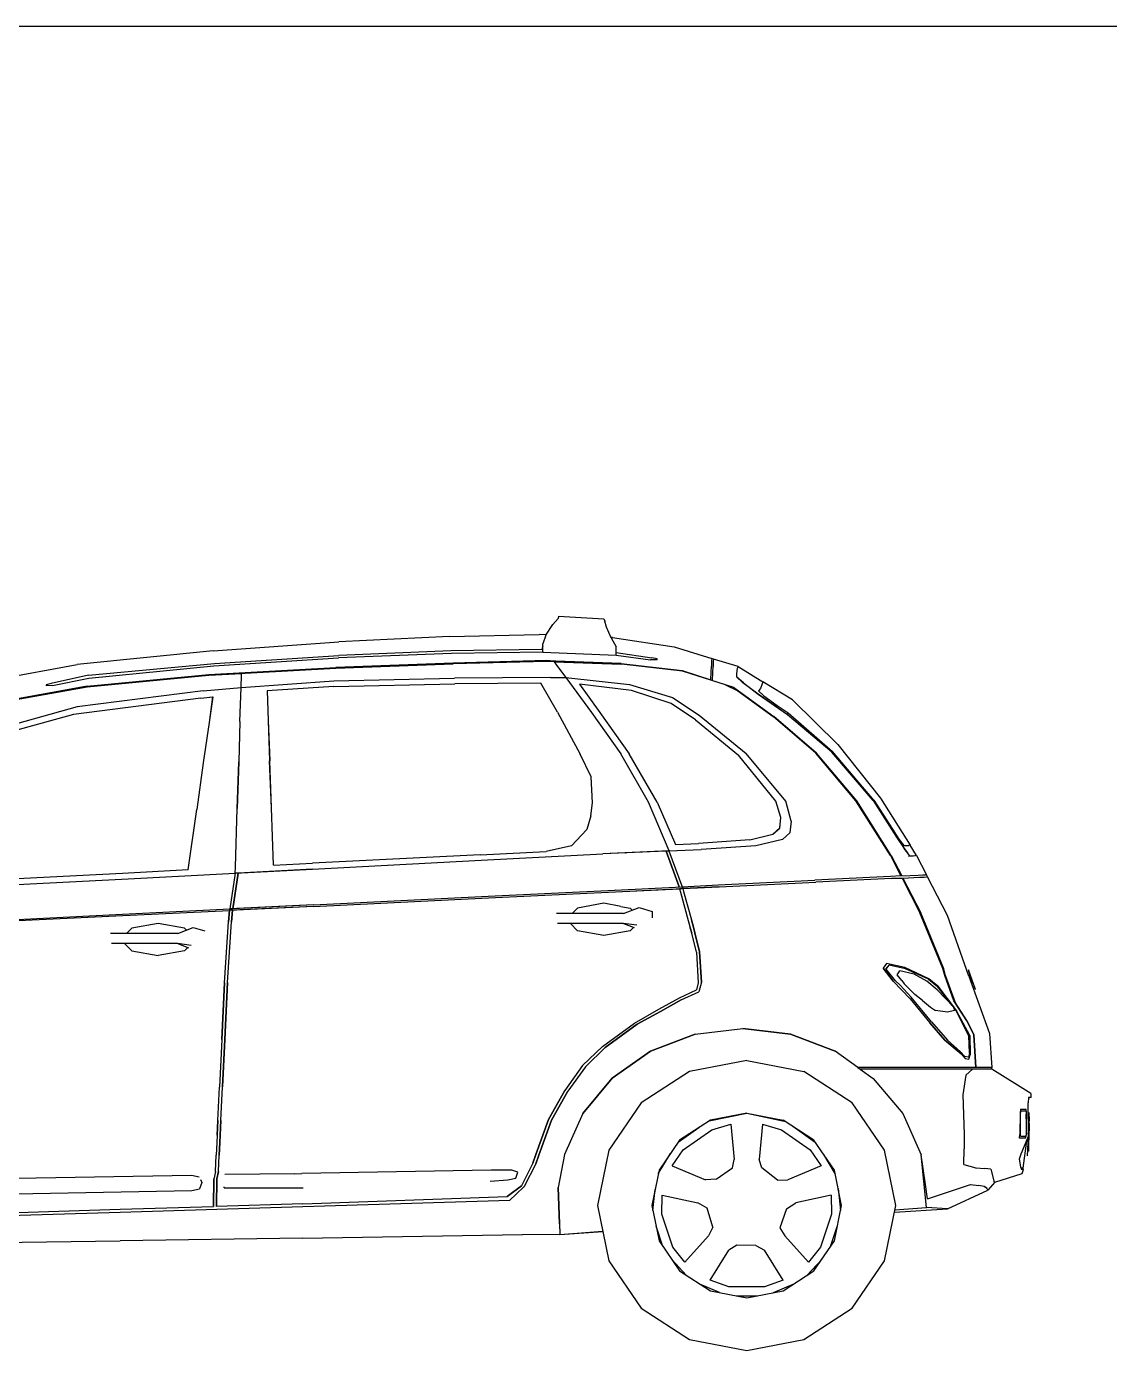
# Model space of a CAD drawing. Header units: millimetres. Extents: x 1343 to 64046, y 44602 to 77982.
# Drawn here: x 20913 to 23361, y 54953 to 57946 of the extents above; entities that cross this region are included whole.
import ezdxf

# ---------------------------------------------------------------- set-up
doc = ezdxf.new("R2010")
doc.units = ezdxf.units.MM
doc.layers.add('www.cad-blocks.net', color=7, linetype='Continuous')

# ---------------------------------------------------------------- blocks, each defined once
blk = doc.blocks.new('A$C79233432')
for p, q in [((3085.2, 1641.6), (3096.7, 1655.1)), ((3097.4, 1660.4), (3096.7, 1655.1)), ((3097.4, 1660.4), (3200.2, 1654)), ((3200.2, 1654), (3202.6, 1648.7)), ((3205.9, 1635.2), (3202.6, 1648.7)), ((2851, 1614), (3054, 1618.5)), ((3069.3, 1618), (3054, 1618.5)), ((3069, 1617.5), (3062.1, 1597.6)), ((3069, 1617.5), (3068.8, 1616.4)), ((3069, 1617.5), (3068.9, 1617.3)), ((3069, 1617.5), (3085.2, 1641.6)), ((3216.8, 1611.1), (3205.9, 1635.2)), ((2316.9, 1582.2), (2601.3, 1602.5)), ((2851, 1614), (2601.3, 1602.5)), ((3062.1, 1592.8), (3059.8, 1584.8)), ((3062.1, 1578.5), (3062.1, 1597.6)), ((3220.1, 1612.1), (3216.3, 1612.3)), ((3216.8, 1611.1), (3228.3, 1590.8)), ((3220.1, 1612.1), (3359.3, 1590.6)), ((3228.3, 1571.7), (3228.3, 1590.8)), ((3359.3, 1590.6), (3444, 1564.4)), ((2316.9, 1582.2), (2009.9, 1551)), ((2318.5, 1547.7), (2600.1, 1565.8)), ((2318.6, 1547.7), (2600.1, 1565.8)), ((2320.4, 1553.4), (2601.2, 1571.4)), ((2320.4, 1553.4), (2601.2, 1571.4)), ((2855.6, 1575.8), (2600.1, 1565.8)), ((2855.6, 1575.8), (2600.1, 1565.8)), ((2854.7, 1581.6), (2601.2, 1571.4)), ((2854.7, 1581.6), (2601.2, 1571.4)), ((3059.8, 1584.8), (2854.7, 1581.6)), ((3059.8, 1584.8), (2854.7, 1581.6)), ((3062.1, 1578.5), (2855.6, 1575.8)), ((3062.1, 1578.5), (2855.6, 1575.8)), ((3070.7, 1559.7), (2859.5, 1553.6)), ((3070.7, 1557.9), (2859.5, 1552.4)), ((3070.6, 1557.9), (2859.5, 1552.4)), ((3070.7, 1557.9), (2859.5, 1552.4)), ((3062.2, 1579.6), (3062.1, 1578.5)), ((3062.1, 1578.5), (3228.3, 1571.7)), ((3062.1, 1578.5), (3228.3, 1571.8)), ((3070.6, 1557.9), (3070.7, 1557.9)), ((3087, 1558.2), (3070.7, 1559.7)), ((3239.5, 1553.2), (3070.7, 1559.6)), ((3088, 1556.9), (3070.7, 1557.9)), ((3088, 1556.9), (3070.7, 1557.9)), ((3087, 1559), (3087, 1558.2)), ((3239.5, 1553.2), (3087, 1558.2)), ((3087, 1558.2), (3088, 1556.9)), ((3087.9, 1559), (3087.9, 1558.1)), ((3088, 1556.9), (3240.3, 1552)), ((3088, 1556.9), (3093.2, 1549.8)), ((3088, 1556.9), (3240.3, 1552)), ((3088, 1556.9), (3093.2, 1549.8)), ((3104.1, 1558.4), (3104.6, 1557.6)), ((3228.2, 1571.8), (3228.3, 1571.7)), ((3228.3, 1577.9), (3308.9, 1566.2)), ((3228.3, 1577.9), (3308.9, 1566.2)), ((3228.3, 1571.8), (3305.6, 1561.6)), ((3228.3, 1571.7), (3305.6, 1561.6)), ((3320.5, 1561.8), (3305.6, 1561.6)), ((3320.5, 1561.8), (3305.6, 1561.6)), ((3320.5, 1563.6), (3308.9, 1566.2)), ((3320.5, 1563.6), (3308.9, 1566.2)), ((3320.5, 1561.8), (3320.5, 1563.6)), ((3320.5, 1561.8), (3320.5, 1563.6)), ((3443.7, 1559.4), (3443.3, 1547.4)), ((3443.8, 1559.3), (3443.3, 1547.4)), ((3444, 1564.4), (3443.7, 1559.4)), ((3444, 1564.4), (3443.8, 1559.3)), ((3447.9, 1563.3), (3444, 1564.4)), ((3447.7, 1558.3), (3447.2, 1546.4)), ((3447.7, 1558.3), (3447.2, 1546.4)), ((3447.9, 1563.3), (3447.7, 1558.3)), ((3447.9, 1563.3), (3447.7, 1558.3)), ((3503.9, 1546.1), (3447.9, 1563.3)), ((1732.2, 1499.9), (2009.9, 1551)), ((2032.5, 1500.7), (2307.7, 1526.6)), ((2032.5, 1500.7), (2307.7, 1526.6)), ((2032.6, 1500.7), (2307.7, 1526.6)), ((2032.7, 1501.8), (2307.7, 1528)), ((2032.7, 1501.8), (2307.7, 1528)), ((2035.3, 1526.5), (2320.4, 1553.4)), ((2036.1, 1520.1), (2318.6, 1547.7)), ((2036.1, 1520.1), (2318.5, 1547.7)), ((2307.7, 1528), (2594.5, 1544.2)), ((2307.7, 1528), (2594.5, 1544.2)), ((2307.7, 1526.6), (2594.2, 1543)), ((2307.7, 1526.6), (2594.2, 1543)), ((2307.7, 1526.6), (2381.2, 1530.8)), ((2380.2, 1499.2), (2381.1, 1526.8)), ((2381.1, 1526.8), (2381.2, 1530.8)), ((2381.1, 1526.8), (2381.2, 1530.8)), ((2594.2, 1543), (2381.2, 1530.8)), ((2594.2, 1543), (2859.5, 1552.4)), ((2859.5, 1552.4), (2594.2, 1543)), ((2594.2, 1543), (2594.2, 1543)), ((2859.5, 1553.6), (2594.5, 1544.2)), ((2859.5, 1553.6), (2594.5, 1544.2)), ((3093.2, 1549.8), (3114.2, 1521.5)), ((3093.2, 1549.8), (3114.2, 1521.5)), ((3239.5, 1553.2), (3377.1, 1537.2)), ((3239.5, 1553.2), (3377.1, 1537.2)), ((3378.1, 1536.1), (3240.3, 1552)), ((3378.1, 1536.1), (3240.3, 1552)), ((3291.4, 1546.1), (3291.3, 1546.1)), ((3327.9, 1541.9), (3327.7, 1541.9)), ((3377.1, 1537.2), (3441.9, 1516)), ((3377.1, 1537.2), (3441.9, 1516)), ((3475.3, 1504.6), (3378.1, 1536.1)), ((3475.3, 1504.7), (3378.1, 1536.1)), ((3441.9, 1516), (3442.7, 1533.7)), ((3441.9, 1516), (3442.7, 1533.6)), ((3442.7, 1533.6), (3443.3, 1547.4)), ((3442.7, 1533.7), (3443.3, 1547.4)), ((3445.8, 1514.9), (3446.6, 1532.7)), ((3446.6, 1532.7), (3447.2, 1546.4)), ((3446.6, 1532.7), (3446.6, 1532.7)), ((3499.7, 1530.8), (3499.6, 1530.8)), ((3501.8, 1541.9), (3499.7, 1530.8)), ((3501.8, 1541.9), (3499.7, 1530.8)), ((3501.8, 1541.9), (3499.7, 1530.8)), ((3499.7, 1530.8), (3500, 1522.9)), ((3499.7, 1530.8), (3499.9, 1522.9)), ((3499.7, 1530.8), (3499.9, 1522.9)), ((3501.8, 1541.9), (3501.7, 1541.9)), ((3503.9, 1546.1), (3501.8, 1541.9)), ((3503.9, 1546.1), (3501.8, 1541.9)), ((3503.1, 1544.6), (3501.8, 1541.9)), ((3503.9, 1546.1), (3559.9, 1511.6)), ((2032.7, 1501.8), (1822.9, 1463.9)), ((2032.7, 1501.8), (1822.9, 1463.9)), ((1824.7, 1463.4), (2032.5, 1500.7)), ((1824.8, 1463.5), (2032.5, 1500.7)), ((1939.5, 1504.9), (1939.4, 1504.9)), ((1939.4, 1504.9), (1939.4, 1502.9)), ((1954.4, 1503.4), (1939.4, 1502.9)), ((1951, 1507.9), (1939.5, 1504.9)), ((1939.5, 1504.9), (1939.5, 1502.9)), ((2035.3, 1526.5), (1951, 1507.9)), ((1954.4, 1503.4), (2036.1, 1520.1)), ((1954.4, 1503.4), (1954.4, 1503.4)), ((2032.5, 1500.7), (2032.6, 1500.7)), ((2035.4, 1526.5), (2035.3, 1526.5)), ((2036.1, 1520.1), (2036.1, 1520.1)), ((2294.8, 1491.5), (2380.2, 1499.2)), ((2294.9, 1491.5), (2380.3, 1499.2)), ((2377.8, 1422.3), (2380.3, 1499.2)), ((2380.2, 1499.2), (2589.8, 1513.7)), ((2589.8, 1501.2), (2438.9, 1491.4)), ((2589.8, 1513.7), (2862.6, 1520.1)), ((2589.8, 1513.7), (2589.8, 1513.7)), ((2589.8, 1501.2), (2863.6, 1507.2)), ((2589.8, 1501.2), (2863.6, 1507.2)), ((2589.8, 1501.2), (2589.8, 1501.2)), ((3079.9, 1521.5), (2862.6, 1520.1)), ((2862.6, 1520.1), (2862.6, 1520.1)), ((3057.9, 1508.4), (2863.6, 1507.2)), ((3057.9, 1508.4), (2863.6, 1507.2)), ((3095.6, 1442.9), (3057.9, 1508.4)), ((3095.6, 1442.9), (3057.9, 1508.4)), ((3079.9, 1521.5), (3079.9, 1521.5)), ((3079.9, 1521.5), (3114.2, 1521.5)), ((3079.9, 1521.5), (3114.2, 1521.5)), ((3114.2, 1521.5), (3114.2, 1521.5)), ((3114.2, 1521.5), (3172.7, 1442.6)), ((3114.2, 1521.5), (3258, 1505.9)), ((3114.2, 1521.5), (3258, 1505.9)), ((3262.7, 1492.4), (3144.9, 1506.2)), ((3144.9, 1506.2), (3191.3, 1442.5)), ((3262.7, 1492.4), (3145, 1506.2)), ((3145, 1506.2), (3191.3, 1442.5)), ((3258, 1505.9), (3258, 1505.9)), ((3258, 1505.9), (3355.3, 1476.1)), ((3258, 1505.9), (3355.3, 1476.1)), ((3445.8, 1514.9), (3493, 1499.6)), ((3445.8, 1514.9), (3493, 1499.6)), ((3475.3, 1504.7), (3503, 1491.2)), ((3475.3, 1504.6), (3503.1, 1491.2)), ((3493, 1499.6), (3584.8, 1433.3)), ((3499.9, 1522.9), (3514.6, 1509.8)), ((3499.9, 1522.9), (3514.6, 1509.8)), ((3515.9, 1509.8), (3500, 1522.9)), ((3548.7, 1484.2), (3514.6, 1509.8)), ((3548.7, 1484.2), (3514.6, 1509.8)), ((3515.9, 1509.8), (3548.7, 1484.2)), ((3558.1, 1507.3), (3554.1, 1496.5)), ((3558.1, 1507.3), (3554.1, 1496.5)), ((3559.9, 1511.6), (3558.1, 1507.3)), ((3559.9, 1511.6), (3558.1, 1507.3)), ((3626.4, 1470.7), (3559.9, 1511.6)), ((2289.1, 1475.2), (2001.4, 1438)), ((2289.1, 1475.2), (2001.4, 1438)), ((2294.9, 1491.5), (2010, 1455.2)), ((2294.8, 1491.5), (2010, 1455.2)), ((2289.1, 1475.2), (2316, 1477.6)), ((2289.1, 1475.2), (2316.1, 1477.6)), ((2316, 1477.6), (2307.8, 1419.5)), ((2316.1, 1477.6), (2307.8, 1419.5)), ((2438.9, 1491.4), (2441.4, 1424.7)), ((2438.9, 1491.4), (2441.4, 1424.7)), ((3352.5, 1462.5), (3262.7, 1492.4)), ((3352.5, 1462.5), (3262.7, 1492.4)), ((3355.3, 1476.1), (3415.4, 1436.7)), ((3355.3, 1476.1), (3415.4, 1436.7)), ((3355.3, 1476.1), (3415.4, 1436.7)), ((3503, 1491.2), (3583.1, 1433.1)), ((3503.1, 1491.2), (3583.1, 1433.1)), ((3548.7, 1484.2), (3615.6, 1437.6)), ((3615.5, 1437.4), (3548.7, 1484.2)), ((3615.5, 1437.4), (3548.7, 1484.2)), ((3554.1, 1496.5), (3550.1, 1491.5)), ((3550.1, 1491.5), (3561.7, 1480.2)), ((3550.1, 1491.5), (3561.7, 1480.2)), ((3561.7, 1480.2), (3561.7, 1480.2)), ((3561.7, 1480.2), (3591.9, 1458.1)), ((3729.4, 1369.7), (3626.4, 1470.7)), ((2010, 1455.2), (1802.6, 1397.6)), ((2010, 1455.2), (1802.6, 1397.6)), ((2001.4, 1438), (1815.6, 1386.9)), ((3095.6, 1442.9), (3146.6, 1348.2)), ((3095.6, 1442.9), (3146.6, 1348.2)), ((3172.7, 1442.6), (3238.4, 1349.1)), ((3191.3, 1442.5), (3191.3, 1442.5)), ((3191.3, 1442.5), (3257.7, 1349.3)), ((3407.2, 1426.2), (3352.5, 1462.5)), ((3591.9, 1458.1), (3591.9, 1458.1)), ((3591.9, 1458.1), (3616.8, 1441.7)), ((3591.9, 1458.1), (3616.8, 1441.7)), ((3615.5, 1437.4), (3616.8, 1441.7)), ((3715.4, 1352.4), (3615.5, 1437.4)), ((3615.5, 1437.3), (3615.5, 1437.4)), ((3715.4, 1352.4), (3615.5, 1437.4)), ((3616.8, 1441.7), (3716.9, 1354.1)), ((2307.8, 1419.5), (2294.9, 1329)), ((2307.8, 1419.5), (2294.9, 1329)), ((2377.8, 1422.3), (2374.9, 1331.1)), ((2377.8, 1422.2), (2374.9, 1331.1)), ((2377.8, 1422.3), (2377.8, 1422.2)), ((2441.4, 1424.7), (2444.9, 1333)), ((2441.4, 1424.7), (2444.8, 1333)), ((3407.2, 1426.2), (3504.4, 1346)), ((3407.2, 1426.2), (3504.3, 1346)), ((3415.4, 1436.7), (3522.2, 1349.5)), ((3415.4, 1436.7), (3522.2, 1349.5)), ((3679.3, 1350.4), (3583.1, 1433.1)), ((3584.8, 1433.3), (3584.8, 1433.3)), ((3681.2, 1350.5), (3584.8, 1433.3)), ((3171.5, 1297), (3146.6, 1348.2)), ((3171.5, 1297), (3146.6, 1348.2)), ((3301.2, 1239.5), (3238.4, 1349.1)), ((3257.7, 1349.3), (3257.7, 1349.2)), ((3321, 1239.8), (3257.7, 1349.3)), ((3321, 1239.8), (3257.7, 1349.2)), ((3611.3, 1241.7), (3522.2, 1349.5)), ((3611.3, 1241.7), (3522.2, 1349.5)), ((3770, 1242.8), (3679.3, 1350.4)), ((3679.3, 1350.4), (3679.3, 1350.4)), ((3772.1, 1242.9), (3681.2, 1350.5)), ((3681.2, 1350.5), (3681.2, 1350.5)), ((3772.1, 1242.9), (3681.2, 1350.5)), ((3809.1, 1243.5), (3715.4, 1352.4)), ((3809, 1243.5), (3715.4, 1352.4)), ((3715.4, 1352.4), (3715.4, 1352.4)), ((3716.9, 1354.1), (3716.9, 1354.1)), ((3810.7, 1243.9), (3716.9, 1354.1)), ((3810.7, 1243.9), (3716.9, 1354.1)), ((3729.4, 1369.7), (3825.4, 1248.4)), ((2294.9, 1329), (2279.9, 1223.5)), ((2294.9, 1329), (2279.9, 1223.5)), ((2371.6, 1225.2), (2374.9, 1331.1)), ((2374.9, 1331.1), (2371.6, 1225.2)), ((2448.9, 1226.7), (2444.8, 1333)), ((2448.9, 1226.7), (2444.9, 1333)), ((3589.1, 1241.6), (3504.3, 1346)), ((3589.1, 1241.6), (3504.4, 1346)), ((3174.9, 1238.3), (3171.5, 1297)), ((3174.9, 1238.3), (3171.5, 1297)), ((3170.6, 1208.5), (3174.9, 1238.3)), ((3170.6, 1208.5), (3174.9, 1238.3)), ((3347.5, 1129.8), (3301.2, 1239.5)), ((3321, 1239.8), (3362.2, 1144)), ((3321, 1239.8), (3362.2, 1144)), ((3600.5, 1205.2), (3589.1, 1241.6)), ((3600.6, 1205.2), (3589.1, 1241.6)), ((3623.5, 1196.4), (3611.3, 1241.7)), ((3623.6, 1196.4), (3611.3, 1241.7)), ((3623.6, 1196.4), (3611.3, 1241.7)), ((3847.8, 1119.4), (3770, 1242.8)), ((3847.9, 1119.4), (3770, 1242.8)), ((3850, 1119.3), (3772.1, 1242.9)), ((3850, 1119.3), (3772.1, 1242.9)), ((3809, 1243.5), (3861.7, 1160.8)), ((3809, 1243.5), (3861.7, 1160.8)), ((3809, 1243.5), (3809, 1243.5)), ((3809.1, 1243.5), (3861.7, 1160.8)), ((3810.7, 1243.9), (3852.3, 1178.4)), ((3810.7, 1243.9), (3852.3, 1178.4)), ((3825.4, 1248.4), (3892.4, 1142.5)), ((2260.4, 1086.5), (2279.9, 1223.5)), ((2260.4, 1086.5), (2279.9, 1223.5)), ((2367.8, 1093.1), (2371.6, 1225.2)), ((2453.8, 1097.2), (2448.9, 1226.7)), ((2453.8, 1097.2), (2448.9, 1226.7)), ((3170.6, 1208.5), (3161.5, 1177.7)), ((3170.6, 1208.5), (3161.5, 1177.7)), ((3597.7, 1181.4), (3600.5, 1205.2)), ((3597.7, 1181.3), (3600.6, 1205.2)), ((3161.5, 1177.7), (3126.8, 1141)), ((3161.5, 1177.7), (3126.8, 1141)), ((3582.5, 1167.2), (3597.7, 1181.4)), ((3582.5, 1167.2), (3597.7, 1181.3)), ((3603.7, 1155.1), (3620.5, 1170.5)), ((3603.7, 1155.1), (3620.4, 1170.5)), ((3623.6, 1196.4), (3620.4, 1170.5)), ((3623.5, 1196.4), (3620.5, 1170.5)), ((3623.6, 1196.4), (3620.5, 1170.5)), ((3620.5, 1170.5), (3620.5, 1170.5)), ((3623.5, 1196.7), (3623.6, 1196.4)), ((3852.3, 1178.4), (3867.1, 1156.2)), ((3852.3, 1178.4), (3867.1, 1156.1)), ((3126.8, 1141), (3069.7, 1127.8)), ((3362.2, 1144), (3414.3, 1146.5)), ((3362.2, 1144), (3362.2, 1144)), ((3530.2, 1154.5), (3414.3, 1146.5)), ((3544.1, 1141.3), (3420.2, 1132.8)), ((3544.1, 1141.3), (3420.2, 1132.7)), ((3530.2, 1154.5), (3582.5, 1167.2)), ((3530.2, 1154.5), (3582.5, 1167.2)), ((3530.2, 1154.5), (3530.2, 1154.5)), ((3603.7, 1155.1), (3544.1, 1141.3)), ((3603.7, 1155.1), (3544.1, 1141.3)), ((3544.1, 1141.3), (3544.1, 1141.3)), ((3861.7, 1160.8), (3878.8, 1135.1)), ((3861.7, 1160.8), (3861.7, 1160.8)), ((3861.7, 1160.8), (3878.8, 1135.1)), ((3867.1, 1156.2), (3878.3, 1141.4)), ((3867.1, 1156.1), (3878.3, 1141.4)), ((3878.3, 1141.4), (3884.6, 1141.7)), ((3878.3, 1141.4), (3878.3, 1141.4)), ((3884.6, 1141.7), (3889.8, 1142.1)), ((3884.6, 1141.7), (3884.6, 1141.7)), ((3892.4, 1142.5), (3889.8, 1142.1)), ((3892.4, 1142.4), (3889.8, 1142.1)), ((3889.8, 1142.1), (3889.8, 1142.1)), ((3907.1, 1119.2), (3892.4, 1142.4)), ((2920.8, 1120.4), (2541.9, 1101.6)), ((2920.8, 1120.4), (2541.9, 1101.6)), ((2541.9, 1088.6), (2922.9, 1108.7)), ((2541.9, 1088.6), (2922.9, 1108.7)), ((2920.8, 1120.4), (3069.7, 1127.8)), ((2920.8, 1120.4), (3069.7, 1127.8)), ((2922.9, 1108.7), (3197.8, 1123.2)), ((3340.8, 1128.9), (3197.8, 1123.2)), ((3197.9, 1123.2), (3197.8, 1123.2)), ((3347.5, 1129.8), (3197.9, 1123.2)), ((3250.2, 1125.3), (3251.4, 1125.5)), ((3340.8, 1128.9), (3347.4, 1129.9)), ((3340.8, 1128.9), (3370.6, 1048.3)), ((3370.6, 1048.3), (3340.8, 1128.9)), ((3347.4, 1129.9), (3420.2, 1132.8)), ((3347.4, 1129.8), (3420.2, 1132.7)), ((3347.4, 1129.9), (3377.5, 1048.6)), ((3347.4, 1129.8), (3377.5, 1048.6)), ((3347.5, 1129.8), (3420.2, 1132.8)), ((3347.5, 1129.8), (3347.5, 1129.8)), ((3420.2, 1132.8), (3420.2, 1132.8)), ((3847.8, 1119.4), (3871.8, 1072.8)), ((3847.9, 1119.4), (3871.8, 1072.8)), ((3850, 1119.3), (3873.9, 1072.9)), ((3850, 1119.3), (3873.9, 1072.9)), ((3878.8, 1135.1), (3886.5, 1124.8)), ((3891.6, 1118), (3878.8, 1135.1)), ((3891.6, 1118), (3878.8, 1135.1)), ((3889, 1117.9), (3891.6, 1118)), ((3891.5, 1118), (3891.4, 1118)), ((3891.6, 1118), (3899.5, 1118.5)), ((3899.4, 1118.5), (3899.5, 1118.5)), ((3899.4, 1118.4), (3899.5, 1118.4)), ((3899.5, 1118.5), (3904.5, 1118.9)), ((3899.5, 1118.5), (3903.3, 1118.8)), ((3903.3, 1118.8), (3904.6, 1118.9)), ((3905.9, 1119.1), (3904.5, 1118.9)), ((3905.9, 1119.1), (3904.6, 1118.9)), ((3907.1, 1119.2), (3906.4, 1119.1)), ((3907, 1119.2), (3929.5, 1075.6)), ((2112.5, 1078.7), (1697.5, 1057)), ((2112.5, 1078.7), (1697.5, 1056.9)), ((2110.4, 1065.8), (2366.9, 1079.4)), ((2110.4, 1065.8), (2366.9, 1079.4)), ((2260.4, 1086.5), (2112.5, 1078.7)), ((2260.4, 1086.5), (2112.5, 1078.7)), ((2366.9, 1079.4), (2354.6, 998.3)), ((2361.4, 998.5), (2373.8, 1079.5)), ((2373.8, 1079.5), (2361.4, 998.5)), ((2366.9, 1079.4), (2367.8, 1093.1)), ((2366.9, 1079.4), (2541.9, 1088.6)), ((2373.8, 1079.5), (2366.9, 1079.4)), ((2367.8, 1093.1), (2367.8, 1093.1)), ((2541.9, 1088.6), (2373.8, 1079.5)), ((2453.8, 1097.2), (2541.6, 1101.6)), ((2453.8, 1097.2), (2541.6, 1101.6)), ((2541.6, 1101.6), (2541.9, 1101.6)), ((2541.6, 1101.6), (2541.9, 1101.6)), ((1693.9, 1043.8), (2110.4, 1065.8)), ((1693.9, 1043.8), (2110.4, 1065.8)), ((3224.9, 1041.1), (3377.5, 1048.6)), ((3374.8, 1048.3), (3377.5, 1048.6)), ((3377.5, 1048.6), (3458.8, 1052.6)), ((3377.5, 1048.6), (3377.5, 1048.6)), ((3377.5, 1048.6), (3377.5, 1048.6)), ((3377.5, 1048.6), (3378.6, 1044.3)), ((3378.6, 1044.3), (3460.9, 1048.3)), ((3460.9, 1048.3), (3378.6, 1044.3)), ((3458.8, 1052.6), (3677.3, 1063.3)), ((3458.8, 1052.6), (3458.8, 1052.6)), ((3460.9, 1048.3), (3679.7, 1058.8)), ((3460.9, 1048.3), (3679.7, 1058.8)), ((3848.3, 1071.7), (3677.3, 1063.3)), ((3677.3, 1063.3), (3677.3, 1063.3)), ((3850.7, 1066.9), (3679.7, 1058.8)), ((3679.7, 1058.8), (3679.7, 1058.8)), ((3848.3, 1071.7), (3848.2, 1071.7)), ((3871.8, 1072.8), (3848.3, 1071.7)), ((3874.3, 1068.1), (3850.7, 1066.9)), ((3850.7, 1066.9), (3874.3, 1068.1)), ((3850.7, 1066.9), (3850.7, 1066.9)), ((3873.9, 1072.9), (3911, 1074.7)), ((3874.3, 1068.1), (3914.7, 989.8)), ((3874.3, 1068.1), (3914.7, 989.8)), ((3876.3, 1068.1), (3913.5, 1069.9)), ((3876.3, 1068.2), (3913.5, 1069.9)), ((3876.3, 1068.2), (3917, 989.4)), ((3911, 1074.7), (3921.7, 1075.2)), ((3913.5, 1069.9), (3924.2, 1070.4)), ((3921.6, 1075.2), (3921.7, 1075.2)), ((3921.7, 1075.2), (3926.9, 1075.5)), ((3924.2, 1070.4), (3929.4, 1070.7)), ((3929.5, 1075.6), (3926.9, 1075.5)), ((3931.9, 1070.8), (3929.4, 1070.7)), ((3931.9, 1070.8), (3929.5, 1075.6)), ((3976.9, 983.4), (3931.9, 1070.8)), ((2543.7, 1007.6), (2938.5, 1027.1)), ((2543.7, 1004.2), (2939.3, 1023.2)), ((2938.5, 1027.1), (3224.9, 1041.1)), ((2938.5, 1027.1), (2938.6, 1027.1)), ((2939.3, 1023.2), (3226.2, 1037)), ((2939.3, 1023.2), (3226.2, 1037)), ((2939.3, 1023.2), (2939.3, 1023.2)), ((3224.9, 1041.1), (3224.9, 1041.1)), ((3224.9, 1041.1), (3227, 1041.2)), ((3226.2, 1037), (3378.6, 1044.3)), ((3226.2, 1037), (3371.6, 1043.4)), ((3245, 1037.9), (3245, 1037.9)), ((3378.6, 1044.3), (3371.6, 1043.4)), ((3371.6, 1043.4), (3373.5, 1036.6)), ((3371.6, 1043.4), (3373.5, 1036.6)), ((3373.5, 1036.6), (3391, 972.5)), ((3373.5, 1036.6), (3391, 972.5)), ((3378.6, 1044.3), (3380.5, 1037.5)), ((3378.6, 1044.3), (3380.5, 1037.5)), ((3380.5, 1037.5), (3380.5, 1037.6)), ((3380.5, 1037.5), (3398.1, 973.4)), ((3380.5, 1037.5), (3398.1, 973.4)), ((2096.9, 982.7), (2354.3, 995.1)), ((2096.9, 982.7), (2354.3, 995.1)), ((2097.4, 985.7), (2354.6, 998.3)), ((2097.4, 985.6), (2354.6, 998.3)), ((2351.8, 968.8), (2354.3, 995.1)), ((2354.3, 995.1), (2351.8, 968.8)), ((2543.7, 1004.2), (2354.3, 995.1)), ((2354.6, 998.3), (2354.3, 995.1)), ((2361.1, 995.2), (2354.3, 995.1)), ((2543.7, 1007.6), (2354.6, 998.3)), ((2354.6, 998.3), (2361.4, 998.5)), ((2358.6, 969), (2361.1, 995.2)), ((2361.1, 995.2), (2358.6, 969)), ((2543.7, 1004.2), (2361.1, 995.2)), ((2543.6, 1007.6), (2361.4, 998.5)), ((3245, 988.3), (3093.5, 988.3)), ((3129, 988.3), (3140.6, 1000.4)), ((3200.3, 1011), (3140.6, 1000.4)), ((3238.5, 1004.2), (3200.3, 1011)), ((3238.5, 1004.2), (3260, 1000.4)), ((3245, 988.3), (3279.8, 1001.9)), ((3264.3, 995.9), (3260, 1000.4)), ((3279.8, 1001.9), (3309.6, 992.8)), ((3309.6, 992.8), (3309.6, 978)), ((3966.8, 864), (3914.7, 989.8)), ((3966.8, 864), (3914.7, 989.8)), ((3968.8, 863.1), (3917, 989.4)), ((3968.8, 863.1), (3917, 989.4)), ((1672.5, 964.7), (2097.4, 985.7)), ((1672.7, 962.3), (2096.9, 982.7)), ((2192.8, 965.6), (2133.1, 954.9)), ((2252.5, 954.9), (2192.8, 965.6)), ((2342.8, 831.5), (2351.8, 968.8)), ((2342.8, 831.5), (2351.8, 968.8)), ((2349.6, 831.7), (2358.6, 969)), ((2349.6, 831.7), (2358.6, 969)), ((3245, 965.6), (3095.6, 965.6)), ((3124.6, 965.6), (3140.6, 948.9)), ((3245, 965.6), (3268.8, 956.2)), ((3274.8, 961.5), (3245, 965.6)), ((3391, 972.5), (3395.6, 955.9)), ((3391, 972.5), (3395.6, 955.9)), ((3402.7, 956.8), (3398.1, 973.4)), ((3398.1, 973.4), (3402.6, 956.8)), ((4025.2, 846.6), (3976.9, 983.4)), ((2237.5, 942.8), (2085.5, 942.8)), ((2133.1, 954.9), (2121.5, 942.8)), ((2237.5, 942.8), (2272.3, 956.5)), ((2256.9, 950.4), (2252.5, 954.9)), ((2272.3, 956.5), (2298.3, 948.6)), ((3200.3, 938.3), (3140.6, 948.9)), ((3260, 948.9), (3200.3, 938.3)), ((3260, 948.9), (3267.5, 956.7)), ((3395.6, 955.9), (3399, 943.5)), ((3399, 943.5), (3395.6, 955.9)), ((3409.5, 900.7), (3399, 943.5)), ((3402.6, 956.8), (3406, 944.4)), ((3406, 944.4), (3402.7, 956.8)), ((3416.5, 901.7), (3406, 944.4)), ((3406, 944.4), (3416.5, 901.7)), ((2237.5, 920.1), (2087.2, 920.1)), ((2117.1, 920.1), (2133.1, 903.5)), ((2133.1, 903.5), (2192.8, 892.8)), ((2252.5, 903.5), (2192.8, 892.8)), ((2237.5, 920.1), (2261.7, 910.6)), ((2267.3, 916), (2237.5, 920.1)), ((2252.5, 903.5), (2260, 911.3)), ((3409.5, 900.7), (3413.7, 831.5)), ((3409.5, 900.7), (3413.7, 831.5)), ((3416.5, 901.7), (3420.7, 832.4)), ((3416.5, 901.7), (3420.7, 832.4)), ((3420.7, 832.4), (3416.5, 901.6)), ((3839.2, 875.2), (3831.8, 864.2)), ((3837.9, 862.3), (3844.8, 871.2)), ((3838, 862.3), (3844.8, 871.2)), ((3880.9, 866), (3839.2, 875.2)), ((3880.9, 866), (3839.2, 875.2)), ((3882.2, 863.2), (3844.8, 871.2)), ((3844.8, 871.2), (3844.8, 871.2)), ((3854, 835.4), (3831.8, 864.2)), ((3831.8, 864.2), (3853.9, 835.4)), ((3859.4, 835.7), (3837.9, 862.3)), ((3859.4, 835.7), (3838, 862.3)), ((3863, 849), (3869.5, 858.2)), ((3873.5, 836.3), (3863, 849)), ((3863.1, 849), (3869.4, 858.2)), ((3873.5, 836.3), (3863.1, 849)), ((3901.9, 850.5), (3869.4, 858.2)), ((3934.9, 840.6), (3880.9, 866)), ((3933.8, 839.2), (3882.2, 863.2)), ((3930.6, 835.2), (3901.9, 850.5)), ((3901.9, 850.5), (3901.9, 850.5)), ((3930.6, 835.2), (3901.9, 850.5)), ((3933.8, 839.2), (3954.2, 823.1)), ((3933.8, 839.2), (3954.2, 823.2)), ((3955.1, 823.8), (3934.9, 840.6)), ((3934.9, 840.6), (3955.1, 823.8)), ((3970.7, 847.9), (3966.8, 864)), ((3970.7, 847.9), (3966.8, 864)), ((3972.5, 847.8), (3968.8, 863.1)), ((3972.5, 847.8), (3968.8, 863.1)), ((3991.5, 790.6), (3970.7, 847.9)), ((3991.5, 790.6), (3970.7, 847.9)), ((3994.8, 786.4), (3972.5, 847.8)), ((3994.8, 786.4), (3972.5, 847.8)), ((4024.2, 861), (4024.1, 861)), ((4024.1, 861), (4025.4, 856.9)), ((4040, 816.4), (4024.2, 861)), ((4025.2, 846.6), (4071.9, 716.8)), ((4028.1, 848.8), (4025.4, 856.9)), ((4025.8, 850.3), (4025.6, 850.4)), ((4025.6, 850.4), (4027.7, 844.8)), ((4028.1, 848.8), (4025.8, 850.3)), ((4028, 844.2), (4027.7, 844.8)), ((4028, 844.2), (4028.6, 843.1)), ((4028.6, 843.1), (4030.3, 838.3)), ((4030.3, 838.3), (4031.4, 836.7)), ((2336.7, 703.2), (2342.8, 831.5)), ((2342.8, 831.5), (2336.7, 703.2)), ((2343.5, 703.4), (2349.6, 831.7)), ((2349.6, 831.7), (2343.5, 703.4)), ((3371.1, 797.2), (3410, 815.6)), ((3375.2, 792.6), (3414.9, 810.9)), ((3413.7, 831.5), (3410, 815.6)), ((3413.7, 831.5), (3410, 815.6)), ((3410, 815.6), (3410, 815.5)), ((3420.7, 832.4), (3414.9, 810.9)), ((3420.7, 832.4), (3414.9, 810.9)), ((3892.6, 794.8), (3853.9, 835.4)), ((3892.6, 794.8), (3854, 835.4)), ((3870.3, 825.7), (3859.4, 835.7)), ((3870.3, 825.7), (3859.4, 835.7)), ((3870.3, 825.7), (3895.2, 798.8)), ((3870.3, 825.7), (3895.2, 798.9)), ((3873.5, 836.3), (3878.8, 828.8)), ((3878.8, 828.8), (3903.3, 804.6)), ((3954, 815.3), (3930.6, 835.2)), ((3954, 815.3), (3930.6, 835.2)), ((3990.4, 777.1), (3954, 815.3)), ((3954, 815.3), (3954.4, 814.8)), ((3990.5, 777.1), (3954, 815.3)), ((3954.2, 823.1), (3954.2, 823.2)), ((3987.9, 779.8), (3954.2, 823.1)), ((3997.5, 768.2), (3955.1, 823.8)), ((3955.1, 823.8), (3997.5, 768.2)), ((4031.4, 836.7), (4033.2, 831.8)), ((4033.2, 831.8), (4035, 829.4)), ((4035, 829.4), (4038.1, 820.7)), ((4038.1, 820.7), (4039.7, 816.8)), ((4040, 816.4), (4039.7, 816.8)), ((3324.5, 771.4), (3371.1, 797.2)), ((3328.5, 766.7), (3375.2, 792.6)), ((3375.2, 792.6), (3328.6, 766.7)), ((3375.2, 792.6), (3375.2, 792.6)), ((3892.6, 794.8), (3937.3, 741.1)), ((3892.6, 794.8), (3937.4, 741.1)), ((3940.8, 743.1), (3895.2, 798.9)), ((3940.7, 743.1), (3895.2, 798.8)), ((3920.3, 791.3), (3903.3, 804.6)), ((3920.3, 791.3), (3938.8, 776.5)), ((4020.6, 745.5), (3991.5, 790.6)), ((4020.6, 745.5), (3991.5, 790.6)), ((4022.1, 744), (3994.8, 786.4)), ((4022.1, 744), (3994.8, 786.4)), ((3269.7, 740.3), (3324.5, 771.4)), ((3275.8, 737.5), (3328.5, 766.7)), ((3328.6, 766.7), (3275.8, 737.5)), ((3324.5, 771.4), (3324.5, 771.4)), ((3328.5, 766.7), (3328.6, 766.7)), ((3938.8, 776.5), (3949.6, 768.7)), ((3938.8, 776.5), (3938.8, 776.5)), ((3977.3, 765.3), (3949.6, 768.7)), ((3992.9, 768.4), (3977.3, 765.3)), ((3977.3, 765.3), (3977.3, 765.3)), ((3990.4, 777.1), (3992.9, 768.4)), ((3990.4, 777.1), (3996, 769.2)), ((3990.5, 777.1), (3992.9, 768.4)), ((4025.4, 711.3), (3996, 769.2)), ((4025.5, 711.3), (3996, 769.2)), ((4027.1, 711.9), (3997.5, 768.2)), ((4027.1, 711.9), (3997.5, 768.2)), ((3197.1, 687.7), (3269.7, 740.3)), ((3203.2, 684.9), (3275.8, 737.5)), ((3275.8, 737.5), (3203.2, 684.9)), ((3269.7, 740.3), (3269.7, 740.3)), ((3275.8, 737.5), (3275.8, 737.5)), ((3406.3, 715.2), (3514.3, 728.3)), ((3622.2, 715.2), (3514.3, 728.3)), ((3514.3, 728.3), (3622.3, 715.2)), ((3971, 701.5), (3937.3, 741.1)), ((3937.4, 741.1), (3971, 701.5)), ((3940.7, 743.1), (3976.7, 701.8)), ((3940.8, 743.1), (3976.7, 701.8)), ((4036.6, 713.8), (4020.6, 745.5)), ((4036.5, 713.7), (4020.6, 745.5)), ((4037.3, 713.9), (4022.1, 744)), ((4037.3, 713.9), (4022.1, 744)), ((2336.7, 703.2), (2331.6, 595.6)), ((2338.4, 595.8), (2343.5, 703.4)), ((2343.5, 703.4), (2338.4, 595.8)), ((3305.6, 676.7), (3406.3, 715.2)), ((3406.3, 715.2), (3305.6, 676.7)), ((3722.9, 676.6), (3622.2, 715.2)), ((3622.3, 715.2), (3722.9, 676.6)), ((4007.8, 671), (3971, 701.5)), ((3971, 701.5), (4007.9, 670.9)), ((3976.7, 701.8), (4006, 675.6)), ((3976.7, 701.8), (4006, 675.6)), ((4026.7, 672.6), (4025.4, 711.3)), ((4026.7, 672.6), (4025.5, 711.3)), ((4027.1, 711.9), (4028.1, 668.6)), ((4027.1, 711.9), (4028, 668.6)), ((4041.2, 640.1), (4036.5, 713.7)), ((4041.2, 640.1), (4036.6, 713.8)), ((4041.9, 640.1), (4037.3, 713.9)), ((4041.9, 640.1), (4037.3, 713.9)), ((4071.9, 716.8), (4077.2, 640.1)), ((3152.3, 644.2), (3197.1, 687.7)), ((3158.4, 641.5), (3203.2, 684.9)), ((3203.2, 684.9), (3158.4, 641.5)), ((3203.2, 684.9), (3203.2, 684.9)), ((3305.6, 676.7), (3219.2, 615.5)), ((3219.2, 615.5), (3305.6, 676.7)), ((3774.4, 640.1), (3722.9, 676.6)), ((4006, 675.6), (4016.1, 664.7)), ((4006, 675.6), (4016.1, 664.7)), ((4007.8, 671), (4016.8, 660.3)), ((4007.9, 670.9), (4016.9, 660.3)), ((4016.1, 664.7), (4016.1, 664.7)), ((4024.3, 663.4), (4016.1, 664.7)), ((4016.9, 660.3), (4016.8, 660.3)), ((4016.9, 660.3), (4025.5, 659)), ((4026.7, 672.6), (4024.3, 663.4)), ((4026.7, 672.6), (4024.3, 663.4)), ((4024.3, 663.4), (4024.3, 663.4)), ((4025.4, 659), (4028.1, 668.6)), ((4025.5, 659), (4028, 668.6)), ((3152.3, 644.2), (3112.4, 587.9)), ((3158.4, 641.5), (3118.6, 586.5)), ((3158.4, 641.5), (3118.7, 586.5)), ((3394.1, 630.7), (3284.7, 559.6)), ((3523.1, 655.6), (3394.1, 630.7)), ((3523.1, 655.6), (3652.1, 630.7)), ((3761.4, 559.6), (3652.1, 630.7)), ((3774.4, 640.1), (3779.6, 636.4)), ((4014.7, 640.1), (3774.4, 640.1)), ((3774.5, 640.1), (3779.6, 636.4)), ((3779.6, 636.4), (3809.3, 615.3)), ((4015.5, 636.4), (3779.6, 636.4)), ((3779.6, 636.4), (3809.3, 615.3)), ((4014.7, 640.1), (4014.7, 640.1)), ((4041.2, 640.1), (4014.7, 640.1)), ((4017.9, 636.4), (4015.5, 636.4)), ((4033.2, 636.4), (4017.9, 636.4)), ((4033.2, 636.4), (4018.5, 622.7)), ((4033.2, 636.4), (4018.5, 622.7)), ((4054.8, 636.4), (4033.2, 636.4)), ((4041.9, 640.1), (4041.9, 640.1)), ((4068.5, 640.1), (4041.9, 640.1)), ((4077.5, 636.4), (4054.8, 636.4)), ((4077.2, 640.1), (4068.5, 640.1)), ((4077.5, 636.4), (4077.2, 640.1)), ((4165.7, 581.3), (4077.4, 636.4)), ((3219.2, 615.5), (3152.9, 535.8)), ((3152.9, 535.8), (3219.2, 615.5)), ((3809.3, 615.3), (3875.7, 535.5)), ((3809.3, 615.3), (3875.7, 535.5)), ((4018.5, 622.7), (4011.9, 578.1)), ((4018.5, 622.7), (4011.9, 578.1)), ((2328, 520.3), (2331.6, 595.6)), ((2328, 520.3), (2331.6, 595.6)), ((2334.8, 520.4), (2338.4, 595.8)), ((2334.8, 520.4), (2338.4, 595.8)), ((3112.3, 587.9), (3075.3, 522.2)), ((3075.3, 522.2), (3112.4, 587.9)), ((3081.6, 520.7), (3118.6, 586.5)), ((3081.6, 520.7), (3118.6, 586.5)), ((3118.7, 586.5), (3081.6, 520.7)), ((4011.9, 578.1), (4014.9, 488.6)), ((4011.9, 578.1), (4014.9, 488.6)), ((4159.8, 572.2), (4159.5, 560.2)), ((4159.8, 572.2), (4159.5, 560.2)), ((4165.7, 572.2), (4159.8, 572.2)), ((4165.7, 572.2), (4159.8, 570.6)), ((4165.7, 572.2), (4159.8, 572.2)), ((4165.7, 581.3), (4165.7, 572.2)), ((3284.7, 559.6), (3211.7, 453.2)), ((3834.5, 453.2), (3761.4, 559.6)), ((4142, 544.6), (4140.9, 537)), ((4142, 544.6), (4140.9, 537)), ((4141.8, 534.3), (4142.7, 541)), ((4141.8, 534.3), (4142.7, 541)), ((4154.8, 544.6), (4142, 544.6)), ((4154.6, 541), (4142.7, 541)), ((4142.7, 541), (4142.7, 541)), ((4154.5, 541), (4155.1, 534.3)), ((4155.4, 537), (4154.7, 544.6)), ((4155.4, 537), (4154.8, 544.6)), ((4160, 485.4), (4159.5, 560.2)), ((4160, 485.4), (4159.5, 560.2)), ((2326.4, 487), (2328, 520.3)), ((2328, 520.3), (2326.4, 487)), ((2333.2, 487.2), (2334.8, 520.4)), ((2334.8, 520.4), (2333.2, 487.2)), ((3075.3, 522.2), (3046.7, 443.2)), ((3046.7, 443.2), (3075.3, 522.2)), ((3053, 441.7), (3081.6, 520.7)), ((3053, 441.7), (3081.6, 520.7)), ((3081.6, 520.7), (3053, 441.7)), ((3152.9, 535.8), (3111.2, 443)), ((3152.9, 535.8), (3111.2, 443)), ((3441, 520.5), (3371.4, 475.3)), ((3438.5, 518.9), (3523.1, 536.4)), ((3523.1, 536.4), (3441, 520.5)), ((3444.6, 499.3), (3487.3, 511.6)), ((3487.3, 511.6), (3494.8, 432.1)), ((3523.1, 536.4), (3605.2, 520.5)), ((3523.1, 536.4), (3608.1, 518.8)), ((3558.8, 511.6), (3551.4, 432.1)), ((3558.8, 511.6), (3601.6, 499.3)), ((3674.8, 475.3), (3605.2, 520.5)), ((3875.7, 535.5), (3917.4, 442.4)), ((4140.9, 537), (4140.8, 488.1)), ((4140.9, 537), (4140.8, 488.1)), ((4141.9, 491.2), (4141.8, 534.3)), ((4141.9, 491.2), (4141.8, 534.3)), ((4155.2, 511.9), (4155.1, 534.3)), ((4155.2, 491.2), (4155.2, 511.9)), ((4155.7, 488.1), (4155.4, 537)), ((4155.7, 488.1), (4155.4, 537)), ((4159.5, 449.9), (4162.2, 528)), ((4160, 492.6), (4161.6, 537.8)), ((4162.4, 506.8), (4162.6, 512.4)), ((4162.6, 512.9), (4162.7, 513.2)), ((4162.6, 512.4), (4162.6, 512.9)), ((4162.7, 513.2), (4162.7, 513.3)), ((2326.4, 487), (2325.6, 470.2)), ((2332.4, 470.3), (2333.2, 487.2)), ((2333.2, 487.2), (2332.4, 470.3)), ((3414.7, 503.4), (3368.1, 470.5)), ((3379.6, 453.4), (3444.6, 499.3)), ((3601.6, 499.3), (3666.5, 453.4)), ((3678, 470.5), (3627.4, 506.3)), ((4014.9, 488.6), (4014.4, 455.9)), ((4014.9, 488.6), (4014.4, 455.9)), ((4139.5, 480.3), (4140.8, 488.1)), ((4139.5, 480.3), (4140.8, 488.1)), ((4152.6, 480.3), (4139.5, 480.3)), ((4139.5, 480.3), (4139.5, 480.3)), ((4141.7, 484.3), (4141.9, 491.2)), ((4141.7, 484.3), (4141.9, 491.2)), ((4141.7, 484.3), (4153.8, 484.3)), ((4160, 485.4), (4142.7, 443.6)), ((4160, 485.4), (4142.7, 443.6)), ((4152.5, 480.3), (4155.7, 488.1)), ((4153.8, 484.3), (4152.5, 480.3)), ((4152.6, 480.3), (4155.7, 488.1)), ((4155.2, 491.2), (4153.8, 484.3)), ((4155.2, 491.2), (4153.8, 484.3)), ((4155.2, 490.9), (4155.2, 491.2)), ((4158.1, 440.2), (4159.7, 484.6)), ((4161, 464.5), (4162.4, 506.8)), ((2325.6, 470.2), (2324.2, 441.6)), ((2331.1, 441.8), (2332.4, 470.3)), ((2332.4, 470.3), (2331.1, 441.8)), ((3211.7, 453.2), (3186, 327.8)), ((3371.4, 475.3), (3324.9, 407.6)), ((3354.4, 417.7), (3379.6, 453.4)), ((3666.5, 453.4), (3691.8, 417.7)), ((3721.3, 407.6), (3674.8, 475.3)), ((3860.2, 327.8), (3834.5, 453.2)), ((4013.9, 420.2), (4014.4, 455.9)), ((4013.9, 420.2), (4014.4, 455.9)), ((4155.4, 474.3), (4147.1, 412.5)), ((4160.5, 452.6), (4160.6, 453.5)), ((4160.5, 451.8), (4160.5, 452.6)), ((4160.5, 451.2), (4160.5, 451.8)), ((4160.5, 450.8), (4160.5, 451.2)), ((4160.5, 450.5), (4160.5, 450.8)), ((4160.5, 450.5), (4160.5, 450.4)), ((4160.6, 454.7), (4160.7, 456)), ((4160.6, 453.5), (4160.6, 454.7)), ((4160.7, 458.3), (4160.8, 459.9)), ((4160.7, 457), (4160.7, 458.3)), ((4160.7, 456), (4160.7, 457)), ((4160.8, 459.9), (4160.9, 461.8)), ((4160.9, 464.1), (4160.9, 464.5)), ((4160.9, 464.5), (4161, 464.5)), ((4160.9, 463.8), (4160.9, 464.1)), ((4160.9, 463.8), (4160.9, 463.7)), ((4160.9, 461.8), (4160.9, 463.7)), ((2322.5, 404.5), (2324.2, 441.6)), ((2329.3, 404.7), (2331.1, 441.8)), ((2329.3, 404.7), (2331.1, 441.8)), ((3040, 423.8), (3014.2, 372.2)), ((3046.3, 422.4), (3020.5, 370.7)), ((3046.3, 422.4), (3020.5, 370.7)), ((3046.7, 443.2), (3040, 423.8)), ((3040, 423.8), (3046.7, 443.2)), ((3046.3, 422.4), (3053, 441.7)), ((3046.3, 422.4), (3053, 441.7)), ((3053, 441.7), (3046.3, 422.4)), ((3111.2, 443), (3096.9, 368.8)), ((3111.2, 443), (3097, 368.8)), ((3323.2, 399.2), (3350.6, 445.4)), ((3490.7, 413.2), (3494.8, 432.1)), ((3557.5, 413.2), (3551.4, 432.1)), ((3697, 442.9), (3723.3, 398.6)), ((3926.9, 375.3), (3917.4, 442.4)), ((3929.4, 323.3), (3917.4, 442.3)), ((4013.9, 420.2), (4040.7, 413.1)), ((4142.1, 441.7), (4139.3, 432.6)), ((4139.3, 432.6), (4142.2, 415.6)), ((4142.7, 443.6), (4142.1, 441.7)), ((1780.7, 388.2), (2268.3, 396.8)), ((2268.3, 396.8), (2285.6, 393)), ((2322.5, 404.5), (2318.8, 387.7)), ((2325.6, 387.9), (2329.3, 404.7)), ((2329.3, 404.7), (2325.6, 387.9)), ((2501.7, 399.7), (2343.6, 398.1)), ((2501.7, 399.7), (2517.9, 400.3)), ((2945.5, 407.8), (2517.9, 400.3)), ((2992.1, 407.7), (2945.5, 407.8)), ((2982.9, 386.1), (3001.4, 389.4)), ((3006.1, 403.3), (2992.1, 407.7)), ((3001.4, 389.4), (3006.1, 403.3)), ((3324.9, 407.6), (3308.6, 327.8)), ((3354.4, 417.7), (3429.8, 386.2)), ((3454.3, 387.4), (3490.7, 413.2)), ((3592.5, 385.3), (3557.5, 413.2)), ((3691.8, 417.7), (3616.3, 386.2)), ((3737.6, 327.8), (3721.3, 407.6)), ((4040.6, 413.1), (4040.7, 413.1)), ((4040.7, 413.1), (4061.4, 411.6)), ((4075.3, 410), (4061.4, 411.6)), ((4061.4, 411.6), (4061.4, 411.6)), ((4075.2, 410), (4081.5, 384)), ((4075.3, 410), (4081.5, 384)), ((4083.9, 380.3), (4145.8, 400.4)), ((4142.2, 415.6), (4144.1, 409.6)), ((4145, 412.5), (4143.2, 412.5)), ((4149.1, 409.6), (4144.1, 409.6)), ((4147.1, 412.5), (4145.5, 412.5)), ((4145.8, 400.4), (4149.1, 409.6)), ((4149.1, 409.6), (4147.1, 412.5)), ((1780.8, 353), (2269.2, 361.4)), ((2269.2, 361.4), (2286.3, 365.9)), ((2291.3, 379.5), (2286.3, 365.9)), ((2288.2, 386.8), (2291.3, 379.5)), ((2317.7, 325.6), (2318.8, 387.8)), ((2318.8, 387.7), (2317.7, 325.6)), ((2324.5, 325.8), (2325.6, 387.9)), ((2325.6, 387.9), (2324.5, 325.8)), ((2341.7, 367.7), (2341.8, 369.8)), ((2341.7, 367.7), (2501.6, 367.9)), ((2501.6, 367.9), (2520.3, 367.7)), ((2943.6, 382.5), (2982.9, 386.1)), ((2981.4, 348.1), (3014.2, 372.2)), ((3014.2, 372.2), (2981.4, 348.1)), ((3020.5, 370.7), (3001.4, 352.8)), ((3020.5, 370.7), (3001.4, 352.8)), ((3020.5, 370.7), (3020.6, 370.7)), ((3099.7, 286.2), (3096.9, 368.8)), ((3097, 368.8), (3099.7, 286.2)), ((3097, 368.8), (3099.9, 282.3)), ((3310.9, 316.5), (3316.1, 364.4)), ((3454.3, 387.4), (3429.8, 386.2)), ((3592.5, 385.3), (3616.3, 386.2)), ((3729.9, 366.5), (3735.3, 316.5)), ((3931.6, 342.6), (3926.9, 375.3)), ((3931.6, 342.6), (3926.9, 375.3)), ((3931.6, 342.6), (4028.8, 375.1)), ((3976.8, 320.5), (4067.9, 362.7)), ((4028.8, 375.1), (4047.8, 373)), ((4059.9, 370.6), (4047.8, 373)), ((4065.5, 366.9), (4059.9, 370.6)), ((4065.6, 366.9), (4059.9, 370.6)), ((4067.9, 362.7), (4065.6, 366.9)), ((4083.9, 380.3), (4067.9, 362.7)), ((4083.9, 380.3), (4081.5, 384)), ((4083.9, 380.3), (4081.5, 384)), ((2520.2, 331.9), (2324.5, 325.8)), ((2520.2, 331.9), (2981.4, 348.1)), ((2520.2, 325.3), (2987.7, 340.1)), ((2987.7, 340.1), (3001.4, 352.8)), ((3001.4, 352.8), (3000, 351.5)), ((3001.4, 352.8), (3001.4, 352.8)), ((3331.1, 308.2), (3332.3, 351.5)), ((3332.3, 351.5), (3412.3, 333.8)), ((3433.6, 322.2), (3412.3, 333.8)), ((3613.2, 320.2), (3633.8, 333.8)), ((3713.8, 351.5), (3633.8, 333.8)), ((3713.8, 351.5), (3715.1, 308.2)), ((1780.8, 309.3), (2107, 319.2)), ((1780.8, 302.8), (2107.1, 312.6)), ((2107, 319.2), (2317.7, 325.6)), ((2107, 319.2), (2107, 319.2)), ((2107.1, 312.6), (2107, 312.6)), ((2107.1, 312.6), (2520.2, 325.3)), ((2317.7, 325.6), (2317.7, 325.6)), ((2520.2, 325.3), (2520.2, 325.3)), ((3186, 327.8), (3211.7, 202.4)), ((3308.6, 327.8), (3324.9, 248)), ((3355.9, 233.9), (3331.1, 308.2)), ((3446.4, 278.7), (3433.6, 322.2)), ((3613.2, 320.2), (3598, 277.4)), ((3715.1, 308.2), (3690.3, 233.9)), ((3721.3, 248), (3737.6, 327.8)), ((3834.5, 202.4), (3860.2, 327.8)), ((3857.1, 312.6), (3976.8, 320.5)), ((3858.2, 318.1), (3929.4, 323.3)), ((3976.8, 320.5), (3929.4, 323.3)), ((3099.7, 286.2), (3100.4, 265.6)), ((3099.7, 286.2), (3100.6, 263.3)), ((3100.5, 262.6), (3197.9, 269.7)), ((3317.7, 282.2), (3333.1, 236)), ((3446.4, 278.7), (3437.1, 259.6)), ((3598, 277.4), (3609, 259.6)), ((3712.8, 235.3), (3727.9, 280.7)), ((1780.9, 243.2), (2106.9, 248)), ((2519.2, 254.3), (2106.9, 248)), ((2519.2, 254.3), (3016.3, 262.1)), ((3015.6, 262.1), (3016.3, 262.1)), ((3016.3, 262.1), (3100.6, 263.3)), ((3100.4, 265.6), (3100.5, 263.3)), ((3100.5, 262.6), (3198, 269)), ((3100.5, 262.6), (3100.5, 263.3)), ((3100.5, 262.6), (3100.5, 263.3)), ((3324.9, 248), (3371.4, 180.3)), ((3383.1, 199.6), (3437.1, 259.6)), ((3663.1, 199.6), (3609, 259.6)), ((3674.8, 180.3), (3721.3, 248)), ((3383.1, 199.6), (3355.9, 233.9)), ((3440.9, 158.7), (3483, 227.2)), ((3500.5, 238.5), (3483, 227.2)), ((3543.9, 237.2), (3500.5, 238.5)), ((3543.9, 237.2), (3563.2, 227.2)), ((3605.2, 158.7), (3563.2, 227.2)), ((3690.3, 233.9), (3663.1, 199.6)), ((3211.7, 202.4), (3284.7, 96)), ((3386.2, 170.7), (3354.4, 205)), ((3371.4, 180.3), (3441, 135.1)), ((3605.2, 135.1), (3674.8, 180.3)), ((3659.9, 170.7), (3692.7, 206)), ((3761.4, 96), (3834.5, 202.4)), ((3461.5, 131.1), (3417.3, 150.3)), ((3482.9, 144.2), (3440.9, 158.7)), ((3605.2, 158.7), (3563.2, 144.2)), ((3583.8, 130.8), (3627.8, 149.8)), ((3441, 135.1), (3523.1, 119.2)), ((3563.2, 144.2), (3482.9, 144.2)), ((3499.5, 123.8), (3547.7, 123.8)), ((3523.1, 119.2), (3605.2, 135.1)), ((3284.7, 96), (3394.1, 24.9)), ((3652.1, 24.9), (3761.4, 96)), ((3394.1, 24.9), (3523.1, 0)), ((3523.1, 0), (3652.1, 24.9))]:
    blk.add_line(p, q)
blk = doc.blocks.new('FORMAT')
at = {"layer": 'www.cad-blocks.net', "color": 155, "true_color": 0x546d8e}
blk.add_line((64045.9, 57946.4), (3580.5, 57946.4), dxfattribs=at)

msp = doc.modelspace()

# ---------------------------------------------------------------- block references
msp.add_blockref('A$C79233432', (19018.2, 54953))
at = {"layer": 'www.cad-blocks.net'}
msp.add_blockref('FORMAT', (0, 0), dxfattribs=at)

doc.saveas('drawing.dxf')
